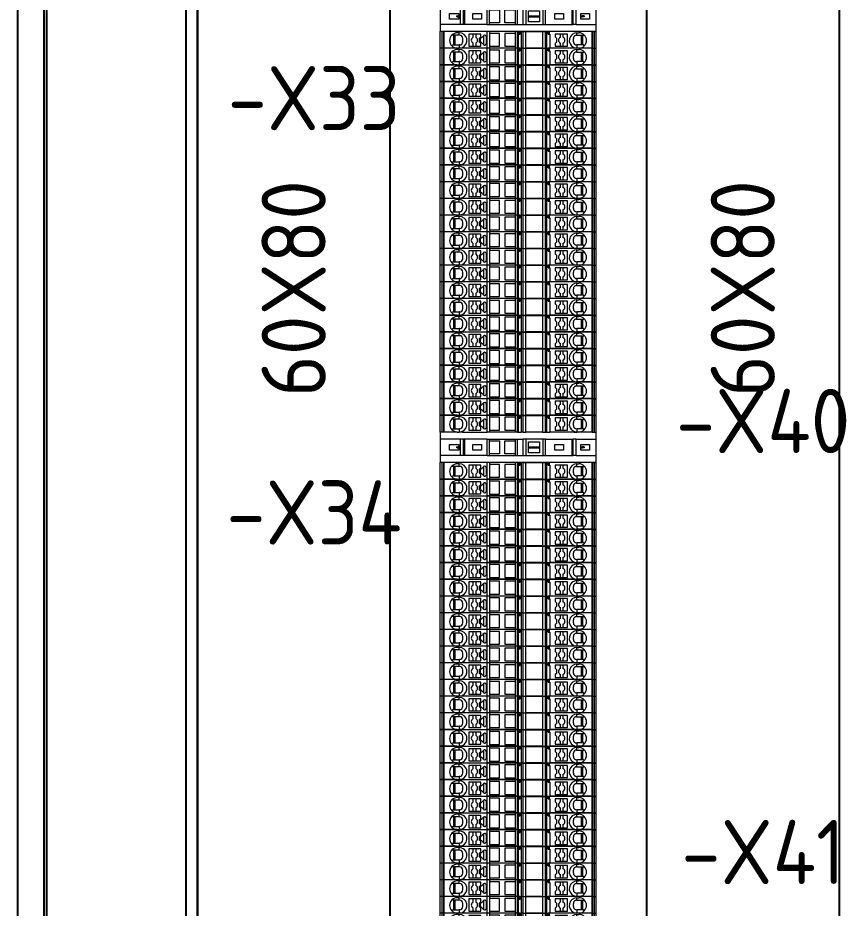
# Model space of a CAD drawing. Header units: millimetres. Extents: x 42356 to 50646, y 31507 to 39566.
# Drawn here: x 47411.5 to 47669.8, y 32320.5 to 32597.9 of the extents above; entities that cross this region are included whole.
import ezdxf
from ezdxf.enums import TextEntityAlignment as Align

# ---------------------------------------------------------------- set-up
doc = ezdxf.new("R2010")
doc.units = ezdxf.units.MM
doc.set_wipeout_variables(frame=1)
doc.layers.add('000-PI-Oprema', color=30, linetype='Continuous', lineweight=5)
doc.layers.add('SI-ORMAR-Oprema', color=30, linetype='Continuous', lineweight=5)
for name, color, linetype in [('000-PI-ORMAR', 2, 'Continuous'), ('000-PI_TEXT', 7, 'Continuous'), ('002-PI-Kabelska kanalica', 150, 'Continuous'), ('004-PI-DIN Šina', 3, 'Continuous')]:
    doc.layers.add(name, color=color, linetype=linetype)
doc.styles.add('PI0', font='isocpeur.ttf', dxfattribs={"width": 0.9})

# ---------------------------------------------------------------- blocks, each defined once
blk = doc.blocks.new('2000x800 montažna')
at = {"layer": '000-PI-ORMAR'}
for p, q in [((45403.52, 34384.53), (45403.52, 36225.53)), ((45400.02, 34388.03), (45400.02, 36222.03))]:
    blk.add_line(p, q, dxfattribs=at)
blk = doc.blocks.new('*U134')
at = {"layer": '004-PI-DIN Šina'}
blk.add_lwpolyline([(650, -17.5), (650, 17.5), (0, 17.5), (0, -17.5)], close=True, dxfattribs=at)
for points in [[(0, 12.5), (650, 12.5)], [(0, -12.5), (650, -12.5)]]:
    blk.add_lwpolyline(points, dxfattribs=at)
blk = doc.blocks.new('*U133')
at = {"layer": '002-PI-Kabelska kanalica'}
for p, q in [((-20, -100), (-20, 552)), ((40, -100), (40, 552))]:
    blk.add_line(p, q, dxfattribs=at)
blk = doc.blocks.new('*U105')
blk.add_wipeout([(-24.3, 2.2), (24.3, 2.2), (24.3, -7.35), (-24.3, -7.35)])
at = {"layer": 'SI-ORMAR-Oprema'}
for p, q in [((-24.3, 2.2), (-24.3, -7.35)), ((24.3, 2.2), (-24.3, 2.2)), ((-18.03, 0), (-24.3, 0)), ((24.3, -7.35), (24.3, 2.2)), ((-21.4, -3.42), (-21.4, -1.72)), ((-21.4, -1.72), (-18.5, -1.72)), ((-19.01, -2.38), (-19.15, -2.38)), ((-19.15, -2.78), (-19.15, -2.38)), ((-19.01, -2.38), (-19.01, -2.78)), ((-19.01, -2.38), (-18.5, -2.38)), ((-18.5, -1.72), (-18.5, -2.38)), ((-18.5, -2.38), (-18.5, -2.78)), ((-18.03, -5.15), (-18.03, 0)), ((-17.1, 0), (-18.03, 0)), ((-17.1, -5.15), (-17.1, 0)), ((-17, 0), (-17.1, 0)), ((-17, 0), (-17, -5.15)), ((-16.74, 0), (-17, 0)), ((-16.74, 0), (-16.74, -5.15)), ((-9.72, 0), (-16.74, 0)), ((-14.15, -1.72), (-11.45, -1.72)), ((-14.15, -3.42), (-14.15, -1.72)), ((-11.45, -1.72), (-11.45, -3.42)), ((-9.72, 0), (-9, 0)), ((-9.72, -5.15), (-9.72, 0)), ((-9, -0.57), (-9, 0)), ((-9, 0), (-1, 0)), ((-9, -4.57), (-9, -0.57)), ((-9, -0.57), (-5.85, -0.57)), ((-5.85, -0.57), (-5.85, -4.57)), ((-4.15, -0.57), (-1, -0.57)), ((-4.15, -4.57), (-4.15, -0.57)), ((-1, 0), (-1, -0.57)), ((-1, 0), (-0.28, 0)), ((-1, -0.57), (-1, -4.57)), ((-0.28, 0), (1.39, 0)), ((-0.28, -5.15), (-0.28, 0)), ((2.32, 0), (1.39, 0)), ((1.39, 0), (1.39, -5.15)), ((7.69, 0), (2.32, 0)), ((2.32, 0), (2.32, -5.15)), ((3.22, -0.82), (6.67, -0.82)), ((3.22, -2.38), (3.22, -0.82)), ((3.22, -2.38), (6.67, -2.38)), ((3.22, -2.78), (3.22, -2.38)), ((6.67, -0.82), (6.67, -2.38)), ((6.67, -2.38), (6.67, -2.78)), ((7.69, 0), (7.69, -5.15)), ((8.51, 0), (7.69, 0)), ((8.51, -5.15), (8.51, 0)), ((8.51, 0), (16.74, 0)), ((11.45, -1.72), (14.15, -1.72)), ((11.45, -3.42), (11.45, -1.72)), ((14.15, -1.72), (14.15, -3.42)), ((16.74, 0), (16.74, -5.15)), ((16.74, 0), (17, 0)), ((17, -5.15), (17, 0)), ((17, 0), (17.1, 0)), ((18.03, 0), (17.1, 0)), ((17.1, -5.15), (17.1, 0)), ((18.03, 0), (24.3, 0)), ((18.03, -5.15), (18.03, 0)), ((19.55, -2.38), (19.55, -1.72)), ((19.55, -1.72), (22.25, -1.72)), ((19.55, -2.78), (19.55, -2.38)), ((19.55, -2.38), (19.89, -2.38)), ((19.89, -2.38), (19.89, -2.78)), ((20.59, -2.38), (19.89, -2.38)), ((20.59, -2.38), (20.59, -2.78)), ((22.25, -1.72), (22.25, -3.42)), ((-18.03, -5.15), (-24.3, -5.15)), ((-18.5, -3.42), (-21.4, -3.42)), ((-19.01, -2.78), (-19.15, -2.78)), ((-19.01, -2.78), (-18.5, -2.78)), ((-18.5, -2.78), (-18.5, -3.42)), ((-17.1, -5.15), (-18.03, -5.15)), ((-17, -5.15), (-17.1, -5.15)), ((-16.74, -5.15), (-17, -5.15)), ((-9.72, -5.15), (-16.74, -5.15)), ((-11.45, -3.42), (-14.15, -3.42)), ((-9.72, -5.15), (-9, -5.15)), ((-5.85, -4.57), (-9, -4.57)), ((-9, -5.15), (-9, -4.57)), ((-9, -5.15), (-1, -5.15)), ((-1, -4.57), (-4.15, -4.57)), ((-1, -4.57), (-1, -5.15)), ((-1, -5.15), (-0.28, -5.15)), ((-0.28, -5.15), (1.39, -5.15)), ((1.39, -5.15), (2.32, -5.15)), ((2.32, -5.15), (7.69, -5.15)), ((3.22, -2.78), (6.67, -2.78)), ((3.22, -4.32), (3.22, -2.78)), ((6.67, -4.32), (3.22, -4.32)), ((6.67, -2.78), (6.67, -4.32)), ((7.69, -5.15), (8.51, -5.15)), ((8.51, -5.15), (16.74, -5.15)), ((14.15, -3.42), (11.45, -3.42)), ((16.74, -5.15), (17, -5.15)), ((17, -5.15), (17.1, -5.15)), ((18.03, -5.15), (17.1, -5.15)), ((18.03, -5.15), (24.3, -5.15)), ((19.55, -2.78), (19.89, -2.78)), ((19.55, -3.42), (19.55, -2.78)), ((22.25, -3.42), (19.55, -3.42)), ((20.59, -2.78), (19.89, -2.78)), ((24.3, -7.35), (-24.3, -7.35))]:
    blk.add_line(p, q, dxfattribs=at)
blk = doc.blocks.new('*U115')
blk.add_wipeout([(47227.3, 37326.63), (47227.3, 37321.48), (47275.9, 37321.48), (47275.9, 37326.63)])
at = {"layer": '000-PI-Oprema'}
for p, q in [((47227.3, 37321.48), (47227.3, 37326.63)), ((47227.85, 37326.63), (47227.3, 37326.63)), ((47228.39, 37326.63), (47227.85, 37326.63)), ((47227.85, 37321.48), (47227.85, 37326.63)), ((47228.39, 37321.48), (47228.39, 37326.63)), ((47228.56, 37326.63), (47228.39, 37326.63)), ((47228.56, 37321.48), (47228.56, 37326.63)), ((47241.88, 37326.63), (47228.56, 37326.63)), ((47233.2, 37326.28), (47232.6, 37326.28)), ((47233.2, 37325.48), (47233.2, 37326.28)), ((47241.88, 37321.48), (47241.88, 37326.63)), ((47242.6, 37326.63), (47241.88, 37326.63)), ((47242.6, 37326.63), (47242.6, 37326.06)), ((47250.6, 37326.63), (47242.6, 37326.63)), ((47250.6, 37326.63), (47250.6, 37326.06)), ((47251.32, 37326.63), (47250.6, 37326.63)), ((47251.32, 37326.63), (47251.75, 37326.63)), ((47251.32, 37321.48), (47251.32, 37326.63)), ((47251.75, 37325.83), (47251.75, 37326.63)), ((47252.21, 37326.63), (47251.75, 37326.63)), ((47252.21, 37326.63), (47252.56, 37326.63)), ((47252.21, 37325.83), (47252.21, 37326.63)), ((47253.07, 37326.63), (47252.56, 37326.63)), ((47252.56, 37326.63), (47252.56, 37321.48)), ((47253.07, 37326.63), (47253.07, 37321.48)), ((47253.07, 37326.63), (47253.98, 37326.63)), ((47253.98, 37321.48), (47253.98, 37326.63)), ((47253.98, 37326.63), (47259.12, 37326.63)), ((47259.12, 37326.63), (47259.12, 37321.48)), ((47259.12, 37326.63), (47260.03, 37326.63)), ((47260.03, 37326.63), (47260.03, 37321.48)), ((47260.03, 37326.63), (47260.54, 37326.63)), ((47260.54, 37321.48), (47260.54, 37326.63)), ((47260.54, 37326.63), (47260.89, 37326.63)), ((47260.89, 37325.83), (47260.89, 37326.63)), ((47261.35, 37326.63), (47260.89, 37326.63)), ((47261.35, 37325.83), (47261.35, 37326.63)), ((47274.65, 37326.63), (47261.35, 37326.63)), ((47269.9, 37326.28), (47270.5, 37326.28)), ((47269.9, 37325.48), (47269.9, 37326.28)), ((47274.65, 37321.48), (47274.65, 37326.63)), ((47274.65, 37326.63), (47274.82, 37326.63)), ((47274.82, 37321.48), (47274.82, 37326.63)), ((47274.82, 37326.63), (47275.35, 37326.63)), ((47275.35, 37321.48), (47275.35, 37326.63)), ((47275.35, 37326.63), (47275.9, 37326.63)), ((47275.9, 37321.48), (47275.9, 37326.63)), ((47231, 37325.48), (47230.9, 37325.58)), ((47231.45, 37325.48), (47231, 37325.48)), ((47231.45, 37325.48), (47231.45, 37322.48)), ((47231.6, 37325.48), (47231.45, 37325.48)), ((47231.6, 37322.48), (47231.6, 37325.48)), ((47231.85, 37325.48), (47231.6, 37325.48)), ((47231.85, 37325.48), (47231.85, 37322.48)), ((47233.2, 37325.48), (47231.85, 37325.48)), ((47233.3, 37325.48), (47233.2, 37325.48)), ((47237.55, 37325.88), (47236.15, 37325.88)), ((47236.15, 37325.88), (47236.15, 37322.08)), ((47238.35, 37325.88), (47237.55, 37325.88)), ((47237.55, 37324.9), (47237.55, 37325.88)), ((47239.95, 37325.88), (47238.35, 37325.88)), ((47238.35, 37325.88), (47238.35, 37324.9)), ((47239.55, 37324.58), (47239.95, 37324.98)), ((47239.55, 37323.38), (47239.55, 37324.58)), ((47239.95, 37324.98), (47239.95, 37325.88)), ((47240.78, 37325.37), (47240.78, 37322.6)), ((47242.6, 37326.06), (47242.6, 37322.06)), ((47245.75, 37326.06), (47242.6, 37326.06)), ((47245.75, 37322.06), (47245.75, 37326.06)), ((47247.45, 37326.06), (47247.45, 37322.06)), ((47250.6, 37326.06), (47247.45, 37326.06)), ((47250.6, 37326.06), (47250.6, 37322.06)), ((47251.65, 37321.48), (47251.65, 37325.83)), ((47251.65, 37325.83), (47251.75, 37325.83)), ((47251.75, 37325.83), (47252.21, 37325.83)), ((47260.89, 37325.83), (47261.35, 37325.83)), ((47261.35, 37325.83), (47261.45, 37325.83)), ((47261.45, 37325.83), (47261.45, 37321.48)), ((47264.75, 37325.88), (47263.15, 37325.88)), ((47263.15, 37325.88), (47263.15, 37324.98)), ((47263.15, 37324.98), (47263.55, 37324.58)), ((47263.55, 37324.58), (47263.55, 37323.38)), ((47264.75, 37324.9), (47264.75, 37325.88)), ((47265.55, 37325.88), (47264.75, 37325.88)), ((47265.55, 37325.88), (47265.55, 37324.9)), ((47266.95, 37325.88), (47265.55, 37325.88)), ((47266.95, 37322.08), (47266.95, 37325.88)), ((47268.8, 37323.48), (47268.8, 37324.48)), ((47269.8, 37325.48), (47269.9, 37325.48)), ((47269.9, 37325.48), (47271.25, 37325.48)), ((47271.25, 37325.48), (47271.25, 37322.48)), ((47271.25, 37325.48), (47271.5, 37325.48)), ((47271.5, 37322.48), (47271.5, 37325.48)), ((47271.5, 37325.48), (47271.65, 37325.48)), ((47271.65, 37325.48), (47271.65, 37322.48)), ((47271.65, 37325.48), (47272.1, 37325.48)), ((47272.1, 37325.48), (47272.2, 37325.58)), ((47227.85, 37321.48), (47227.3, 37321.48)), ((47228.39, 37321.48), (47227.85, 37321.48)), ((47228.56, 37321.48), (47228.39, 37321.48)), ((47231.6, 37321.48), (47228.56, 37321.48)), ((47230.9, 37322.19), (47231.2, 37322.48)), ((47231.2, 37322.48), (47231.45, 37322.48)), ((47231.45, 37322.48), (47231.6, 37322.48)), ((47231.6, 37322.48), (47231.85, 37322.48)), ((47231.6, 37321.7), (47231.6, 37321.48)), ((47232.6, 37321.48), (47231.6, 37321.48)), ((47231.85, 37322.48), (47233.2, 37322.48)), ((47232.6, 37321.48), (47233.2, 37321.48)), ((47233.3, 37322.48), (47233.2, 37322.48)), ((47233.2, 37322.48), (47233.2, 37321.48)), ((47234.2, 37321.48), (47233.2, 37321.48)), ((47234.2, 37321.48), (47234.2, 37321.7)), ((47234.2, 37321.48), (47241.88, 37321.48)), ((47236.15, 37322.08), (47237.55, 37322.08)), ((47237.55, 37322.08), (47237.55, 37323.07)), ((47237.55, 37322.08), (47238.35, 37322.08)), ((47238.35, 37323.07), (47238.35, 37322.08)), ((47238.35, 37322.08), (47239.95, 37322.08)), ((47239.95, 37322.98), (47239.55, 37323.38)), ((47239.95, 37322.08), (47239.95, 37322.98)), ((47242.6, 37321.48), (47241.88, 37321.48)), ((47242.6, 37322.06), (47245.75, 37322.06)), ((47242.6, 37322.06), (47242.6, 37321.48)), ((47250.6, 37321.48), (47242.6, 37321.48)), ((47247.45, 37322.06), (47250.6, 37322.06)), ((47250.6, 37322.06), (47250.6, 37321.48)), ((47251.32, 37321.48), (47250.6, 37321.48)), ((47251.32, 37321.48), (47251.65, 37321.48)), ((47251.65, 37321.48), (47252.56, 37321.48)), ((47253.07, 37321.48), (47252.56, 37321.48)), ((47253.07, 37321.48), (47253.98, 37321.48)), ((47259.12, 37321.48), (47253.98, 37321.48)), ((47259.12, 37321.48), (47260.03, 37321.48)), ((47260.03, 37321.48), (47260.54, 37321.48)), ((47260.54, 37321.48), (47261.45, 37321.48)), ((47268.9, 37321.48), (47261.45, 37321.48)), ((47263.55, 37323.38), (47263.15, 37322.98)), ((47263.15, 37322.98), (47263.15, 37322.08)), ((47263.15, 37322.08), (47264.75, 37322.08)), ((47264.75, 37322.08), (47264.75, 37323.07)), ((47264.75, 37322.08), (47265.55, 37322.08)), ((47265.55, 37323.07), (47265.55, 37322.08)), ((47265.55, 37322.08), (47266.95, 37322.08)), ((47268.9, 37321.48), (47268.9, 37321.7)), ((47268.9, 37321.48), (47269.9, 37321.48)), ((47269.8, 37322.48), (47269.9, 37322.48)), ((47271.25, 37322.48), (47269.9, 37322.48)), ((47269.9, 37322.48), (47269.9, 37321.48)), ((47270.5, 37321.48), (47269.9, 37321.48)), ((47271.5, 37321.48), (47270.5, 37321.48)), ((47271.5, 37322.48), (47271.25, 37322.48)), ((47271.65, 37322.48), (47271.5, 37322.48)), ((47271.5, 37321.7), (47271.5, 37321.48)), ((47274.65, 37321.48), (47271.5, 37321.48)), ((47271.9, 37322.48), (47271.65, 37322.48)), ((47272.2, 37322.19), (47271.9, 37322.48)), ((47274.65, 37321.48), (47274.82, 37321.48)), ((47274.82, 37321.48), (47275.35, 37321.48)), ((47275.35, 37321.48), (47275.9, 37321.48))]:
    blk.add_line(p, q, dxfattribs=at)
for centre, radius, start, end in [((47232.6, 37323.88), 2.4, 90, 135), ((47233.2, 37323.88), 2.4, 294.6243, 90), ((47269.9, 37323.88), 2.4, 90, 245.3757), ((47270.5, 37323.88), 2.4, 45, 90), ((47232.6, 37323.88), 2.4, 135, 225), ((47233.3, 37324.48), 1, 0, 90), ((47233.3, 37323.48), 1, 270, 360), ((47237.95, 37323.98), 1, 113.5782, 246.4218), ((47237.95, 37323.98), 1, 293.5782, 66.4218), ((47241.15, 37325.03), 0.5, 5.4406, 134.9997), ((47265.15, 37323.98), 1, 113.5782, 246.4218), ((47265.15, 37323.98), 1, 293.5782, 66.4218), ((47269.8, 37324.48), 1, 90, 180), ((47269.8, 37323.48), 1, 180, 270), ((47270.5, 37323.88), 2.4, 315, 45), ((47232.6, 37323.88), 2.4, 225, 245.3757), ((47232.6, 37323.88), 2.4, 245.3757, 270), ((47233.2, 37323.88), 2.4, 270, 294.6243), ((47241.15, 37322.93), 0.5, 225, 354.5597), ((47269.9, 37323.88), 2.4, 245.3757, 270), ((47270.5, 37323.88), 2.4, 270, 294.6243), ((47270.5, 37323.88), 2.4, 294.6243, 315)]:
    blk.add_arc(centre, radius, start, end, dxfattribs=at)
for points in [[(47234.3, 37323.48), (47234.3, 37323.61), (47234.3, 37323.74), (47234.3, 37323.87), (47234.3, 37324.01), (47234.3, 37324.14), (47234.3, 37324.26), (47234.3, 37324.38), (47234.3, 37324.48)], [(47240.78, 37325.37), (47240.55, 37325.14), (47240.32, 37324.91), (47240.09, 37324.68), (47239.85, 37324.44)], [(47239.85, 37323.53), (47239.85, 37323.76), (47239.85, 37323.98), (47239.85, 37324.21), (47239.85, 37324.44)], [(47240.78, 37322.6), (47240.55, 37322.83), (47240.32, 37323.05), (47240.09, 37323.29), (47239.85, 37323.53)], [(47240.8, 37325.39), (47240.79, 37325.38), (47240.78, 37325.37)], [(47241.75, 37323.98), (47241.73, 37324.26), (47241.7, 37324.53), (47241.67, 37324.81), (47241.65, 37325.08)], [(47241.65, 37322.89), (47241.67, 37323.16), (47241.7, 37323.44), (47241.73, 37323.71), (47241.75, 37323.98)], [(47240.8, 37322.58), (47240.79, 37322.59), (47240.78, 37322.6)]]:
    blk.add_spline(points, degree=3, dxfattribs=at)
blk = doc.blocks.new('*U153')
at = {"layer": '000-PI-Oprema'}
blk.add_blockref('*U115', (-47251.6, -37324.06), dxfattribs=at)
blk = doc.blocks.new('*U154')
at = {"layer": '000-PI-Oprema', "color": 0, "linetype": 'ByBlock', "lineweight": -2, "transparency": 16777216}
blk.add_blockref('*U153', (0, 0), dxfattribs=at)
blk.add_blockref('*U153', (0, -5.2), dxfattribs=at)
blk.add_blockref('*U153', (0, -10.4), dxfattribs=at)
blk.add_blockref('*U153', (0, -15.6), dxfattribs=at)
blk.add_blockref('*U153', (0, -20.8), dxfattribs=at)
blk.add_blockref('*U153', (0, -26), dxfattribs=at)
blk.add_blockref('*U153', (0, -31.2), dxfattribs=at)
blk.add_blockref('*U153', (0, -36.4), dxfattribs=at)
blk.add_blockref('*U153', (0, -41.6), dxfattribs=at)
blk.add_blockref('*U153', (0, -46.8), dxfattribs=at)
blk.add_blockref('*U153', (0, -52), dxfattribs=at)
blk.add_blockref('*U153', (0, -57.2), dxfattribs=at)
blk.add_blockref('*U153', (0, -62.4), dxfattribs=at)
blk.add_blockref('*U153', (0, -67.6), dxfattribs=at)
blk.add_blockref('*U153', (0, -72.8), dxfattribs=at)
blk.add_blockref('*U153', (0, -78), dxfattribs=at)
blk.add_blockref('*U153', (0, -83.2), dxfattribs=at)
blk.add_blockref('*U153', (0, -88.4), dxfattribs=at)
blk.add_blockref('*U153', (0, -93.6), dxfattribs=at)
blk.add_blockref('*U153', (0, -98.8), dxfattribs=at)
blk.add_blockref('*U153', (0, -104), dxfattribs=at)
blk.add_blockref('*U153', (0, -109.2), dxfattribs=at)
blk.add_blockref('*U153', (0, -114.4), dxfattribs=at)
blk.add_blockref('*U153', (0, -119.6), dxfattribs=at)
blk = doc.blocks.new('*U155')
at = {"layer": '000-PI-Oprema'}
blk.add_blockref('*U115', (-47251.6, -37324.06), dxfattribs=at)
blk = doc.blocks.new('*U156')
at = {"layer": '000-PI-Oprema', "color": 0, "linetype": 'ByBlock', "lineweight": -2, "transparency": 16777216}
blk.add_blockref('*U155', (0, 0), dxfattribs=at)
blk.add_blockref('*U155', (0, -5.2), dxfattribs=at)
blk.add_blockref('*U155', (0, -10.4), dxfattribs=at)
blk.add_blockref('*U155', (0, -15.6), dxfattribs=at)
blk.add_blockref('*U155', (0, -20.8), dxfattribs=at)
blk.add_blockref('*U155', (0, -26), dxfattribs=at)
blk.add_blockref('*U155', (0, -31.2), dxfattribs=at)
blk.add_blockref('*U155', (0, -36.4), dxfattribs=at)
blk.add_blockref('*U155', (0, -41.6), dxfattribs=at)
blk.add_blockref('*U155', (0, -46.8), dxfattribs=at)
blk.add_blockref('*U155', (0, -52), dxfattribs=at)
blk.add_blockref('*U155', (0, -57.2), dxfattribs=at)
blk.add_blockref('*U155', (0, -62.4), dxfattribs=at)
blk.add_blockref('*U155', (0, -67.6), dxfattribs=at)
blk.add_blockref('*U155', (0, -72.8), dxfattribs=at)
blk.add_blockref('*U155', (0, -78), dxfattribs=at)
blk.add_blockref('*U155', (0, -83.2), dxfattribs=at)
blk.add_blockref('*U155', (0, -88.4), dxfattribs=at)
blk.add_blockref('*U155', (0, -93.6), dxfattribs=at)
blk.add_blockref('*U155', (0, -98.8), dxfattribs=at)
blk.add_blockref('*U155', (0, -104), dxfattribs=at)
blk.add_blockref('*U155', (0, -109.2), dxfattribs=at)
blk.add_blockref('*U155', (0, -114.4), dxfattribs=at)
blk.add_blockref('*U155', (0, -119.6), dxfattribs=at)
blk.add_blockref('*U155', (0, -124.8), dxfattribs=at)
blk.add_blockref('*U155', (0, -130), dxfattribs=at)
blk.add_blockref('*U155', (0, -135.2), dxfattribs=at)
blk.add_blockref('*U155', (0, -140.4), dxfattribs=at)
blk.add_blockref('*U155', (0, -145.6), dxfattribs=at)
blk.add_blockref('*U155', (0, -150.8), dxfattribs=at)
blk.add_blockref('*U155', (0, -156), dxfattribs=at)
blk.add_blockref('*U155', (0, -161.2), dxfattribs=at)
blk.add_blockref('*U155', (0, -166.4), dxfattribs=at)
blk.add_blockref('*U155', (0, -171.6), dxfattribs=at)
blk.add_blockref('*U155', (0, -176.8), dxfattribs=at)
blk.add_blockref('*U155', (0, -182), dxfattribs=at)
blk.add_blockref('*U155', (0, -187.2), dxfattribs=at)
blk.add_blockref('*U155', (0, -192.4), dxfattribs=at)
blk.add_blockref('*U155', (0, -197.6), dxfattribs=at)
blk.add_blockref('*U155', (0, -202.8), dxfattribs=at)
blk.add_blockref('*U155', (0, -208), dxfattribs=at)
blk.add_blockref('*U155', (0, -213.2), dxfattribs=at)
blk.add_blockref('*U155', (0, -218.4), dxfattribs=at)

msp = doc.modelspace()

# ---------------------------------------------------------------- linework, layer by layer
at = {"layer": '000-PI-ORMAR'}
for p, q in [((47419.776, 31975.489), (47419.776, 33972.489)), ((47420.526, 31875.989), (47420.526, 33973.989)), ((47411.526, 31977.989), (47411.526, 33969.989))]:
    msp.add_line(p, q, dxfattribs=at)

# ---------------------------------------------------------------- block references
for name, p, rotation in [('*U133', (47507.526, 32770.989), 180), ('*U134', (47567.526, 32870.989), 270), ('*U133', (47647.526, 32770.989), 180)]:
    msp.add_blockref(name, p, dxfattribs=dict(rotation=rotation))
msp.add_blockref('2000x800 montažna', (2064.005, -2331.044), dxfattribs=at)

# ---------------------------------------------------------------- texts
at = {"char_height": 20, "width": 16.78721, "attachment_point": 5, "rotation": 90, "style": 'PI0'}
for insert in [(47497.526, 32513.585), (47637.526, 32513.585)]:
    msp.add_mtext('60X80', dxfattribs=dict(at, insert=insert))
at = {"layer": '000-PI_TEXT', "style": 'PI0', "width": 0.9}
for s, p in [('-X33', (47503.867, 32572.944)), ('-X40', (47643.867, 32472.344)), ('-X34', (47503.867, 32443.844)), ('-X41', (47643.867, 32338.044))]:
    msp.add_text(s, height=20, dxfattribs=at).set_placement(p, align=Align.MIDDLE)

# ---------------------------------------------------------------- next in the draw order: block references
at = {"layer": '000-PI-Oprema'}
for p in [(47567.526, 32600.989), (47567.526, 32466.689)]:
    msp.add_blockref('*U105', p, dxfattribs=at)

# ---------------------------------------------------------------- next in the draw order: block references
for name, p in [('*U154', (47567.526, 32591.064)), ('*U156', (47567.526, 32456.764))]:
    msp.add_blockref(name, p, dxfattribs=at)

doc.saveas('drawing.dxf')
